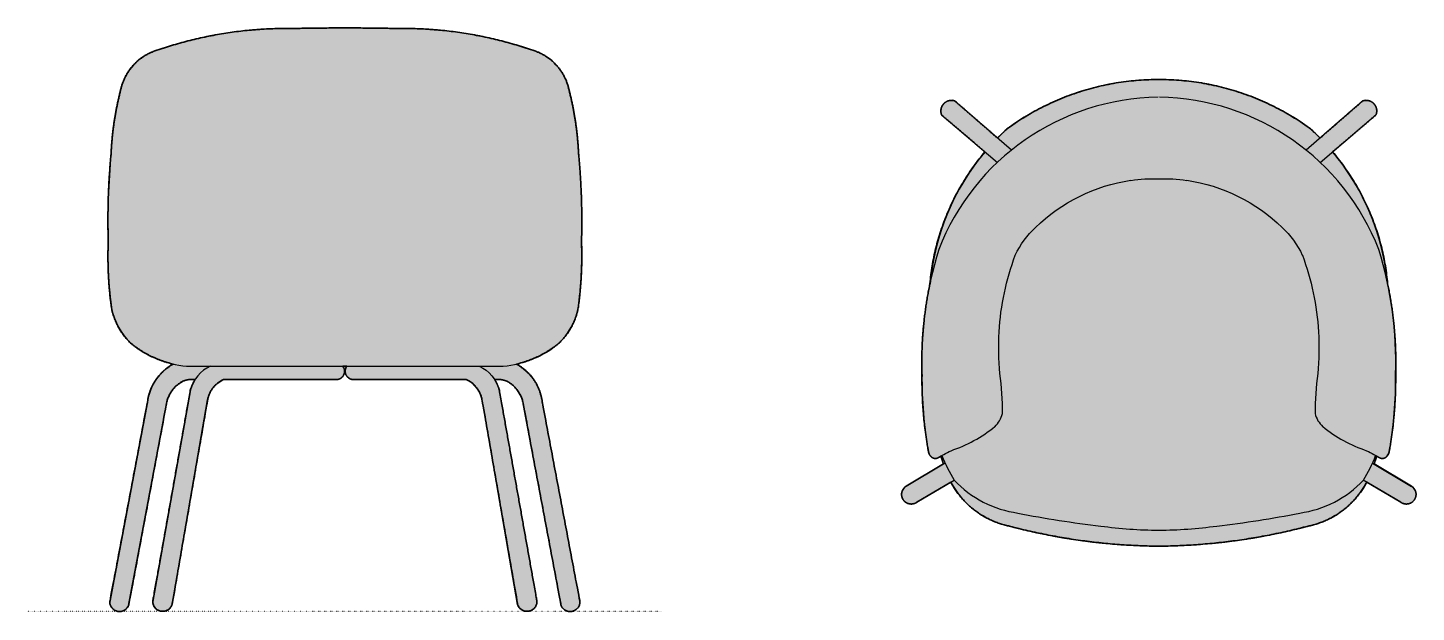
# Model space of a CAD drawing. Header units: millimetres. Extents: x 0 to 1796, y -1116 to 750.
# Drawn here: x 0 to 1782, y -1116 to -365 of the extents above; entities that cross this region are included whole.
import ezdxf

# ---------------------------------------------------------------- set-up
doc = ezdxf.new("R2010")
doc.units = ezdxf.units.MM
doc.linetypes.add('Dots', pattern=[1, 0, -1])
doc.layers.add('Blocks', color=7, linetype='Continuous')
doc.layers.add('Blocks$Fill', color=7, linetype='Continuous', true_color=0xffffff)
for name, color, linetype, lineweight, true_color in [('Blocks$Inner', 7, 'Continuous', 25, 0x007f00), ('Blocks$Outline', 7, 'Continuous', 35, 0xff3f3f), ('Groud', 7, 'Dots', 25, 0x243775)]:
    doc.layers.add(name, color=color, linetype=linetype, lineweight=lineweight, true_color=true_color)

# ---------------------------------------------------------------- blocks, each defined once
blk = doc.blocks.new('Nest Chair Top')
at = {"layer": 'Blocks$Fill'}
blk.add_hatch(color=256, dxfattribs=at).paths.add_polyline_path([(304, 378.7), (297.6, 378.7), (291.2, 378.5), (284.7, 378.2), (278.3, 377.8), (271.9, 377.2), (265.4, 376.5), (259, 375.7), (252.5, 374.8), (246.1, 373.7), (239.7, 372.5), (233.3, 371.2), (226.9, 369.8), (220.6, 368.2), (214.2, 366.5), (208, 364.6), (201.7, 362.7), (195.5, 360.6), (189.3, 358.4), (183.2, 356), (177.2, 353.6), (171.1, 351), (165.2, 348.3), (159.3, 345.5), (153.5, 342.6), (147.7, 339.6), (142, 336.5), (136.4, 333.2), (130.9, 329.9), (125.4, 326.5), (120, 322.9), (114.8, 319.3), (109.5, 315.6), (103.2, 309.6), (96.9, 303.5), (42.3, 351.1), (41.9, 351.3), (41.5, 351.4), (41, 351.5), (40.8, 351.6), (40.5, 351.6), (40.3, 351.7), (40.1, 351.7), (39.8, 351.8), (39.6, 351.8), (39.3, 351.8), (39.1, 351.8), (38.9, 351.9), (38.6, 351.9), (38.4, 351.9), (38.1, 351.9), (37.9, 351.9), (37.6, 351.9), (37.4, 351.9), (37.1, 351.9), (36.9, 351.9), (36.6, 351.9), (36.4, 351.8), (36.1, 351.8), (35.9, 351.8), (35.6, 351.7), (35.4, 351.7), (35.1, 351.7), (34.9, 351.6), (34.7, 351.6), (34.4, 351.5), (34.2, 351.4), (33.9, 351.4), (33.7, 351.3), (33.4, 351.2), (33.2, 351.1), (33, 351), (32.7, 351), (32.5, 350.9), (32.3, 350.8), (32.1, 350.7), (31.8, 350.6), (31.6, 350.4), (31.4, 350.3), (31.2, 350.2), (31, 350.1), (30.8, 350), (30.5, 349.8), (30.3, 349.7), (30.1, 349.6), (29.9, 349.4), (29.7, 349.3), (29.5, 349.1), (29.4, 349), (29.2, 348.8), (29, 348.7), (28.6, 348.4), (28.3, 348.1), (28, 347.7), (27.7, 347.4), (27.3, 347), (27.1, 346.7), (26.9, 346.5), (26.8, 346.3), (26.6, 346.1), (26.5, 345.9), (26.4, 345.7), (26.2, 345.5), (26.1, 345.3), (26, 345.1), (25.9, 344.9), (25.7, 344.6), (25.6, 344.4), (25.5, 344.2), (25.4, 344), (25.3, 343.7), (25.2, 343.5), (25.1, 343.3), (25, 343.1), (25, 342.8), (24.9, 342.6), (24.8, 342.3), (24.7, 342.1), (24.7, 341.9), (24.6, 341.6), (24.5, 341.4), (24.5, 341.1), (24.4, 340.9), (24.4, 340.6), (24.4, 340.4), (24.3, 340.1), (24.3, 339.9), (24.3, 339.6), (24.2, 339.4), (24.2, 339.1), (24.2, 338.9), (24.2, 338.6), (24.2, 338.4), (24.2, 338.1), (24.2, 337.9), (24.2, 337.7), (24.2, 337.4), (24.3, 337.2), (24.3, 336.9), (24.3, 336.7), (24.3, 336.4), (24.4, 336.2), (24.4, 335.9), (24.5, 335.7), (24.5, 335.5), (24.6, 335.2), (24.6, 335), (24.7, 334.8), (24.8, 334.5), (24.9, 334.1), (25, 333.7), (25.2, 333.2), (80.8, 285.8), (77.2, 281.4), (73.6, 276.9), (70.1, 272.3), (66.7, 267.7), (63.3, 262.9), (60, 258.1), (56.9, 253.2), (53.8, 248.3), (50.8, 243.3), (47.9, 238.2), (45.1, 233), (42.4, 227.8), (39.7, 222.6), (37.2, 217.3), (34.8, 211.9), (32.5, 206.5), (30.3, 201.1), (28.2, 195.6), (26.2, 190.1), (24.3, 184.5), (22.5, 179), (20.9, 173.3), (19.3, 167.7), (17.9, 162), (16.5, 156.4), (15.3, 150.7), (14.2, 145), (13.2, 139.3), (12.3, 133.5), (11.5, 127.8), (10.8, 122.1), (10.2, 116.4), (7.4, 102), (5.1, 87.5), (3.2, 73), (1.7, 58.4), (0.6, 43.8), (0, 29.2), (-0.2, 14.6), (0.3, -24.9), (0.9, -37.3), (1.8, -49.8), (2.9, -62.2), (4.4, -74.6), (6.2, -86.9), (8.3, -99.2), (8.3, -99.4), (8.3, -99.6), (8.4, -99.7), (8.4, -99.9), (8.4, -100.1), (8.5, -100.3), (8.5, -100.5), (8.6, -100.7), (8.6, -100.9), (8.7, -101.1), (8.7, -101.3), (8.8, -101.4), (8.9, -101.6), (9, -101.8), (9, -102), (9.1, -102.2), (9.2, -102.4), (9.3, -102.5), (9.4, -102.7), (9.5, -102.9), (9.6, -103.1), (9.7, -103.2), (9.8, -103.4), (9.9, -103.6), (10, -103.7), (10.1, -103.9), (10.2, -104), (10.3, -104.2), (10.4, -104.4), (10.6, -104.5), (10.7, -104.7), (10.8, -104.8), (10.9, -104.9), (11, -105.1), (11.1, -105.2), (11.2, -105.3), (11.3, -105.5), (11.5, -105.6), (11.6, -105.7), (11.7, -105.9), (11.8, -106), (12, -106.1), (12.1, -106.2), (12.3, -106.3), (12.4, -106.5), (12.5, -106.6), (12.7, -106.7), (12.9, -106.8), (13, -106.9), (13.2, -107), (13.3, -107.1), (13.5, -107.2), (13.7, -107.3), (13.8, -107.3), (14, -107.4), (14.2, -107.5), (14.4, -107.6), (14.6, -107.6), (14.8, -107.7), (14.9, -107.8), (15.1, -107.8), (15.3, -107.9), (15.5, -107.9), (15.7, -107.9), (15.9, -108), (16.1, -108), (16.3, -108), (16.5, -108), (16.7, -108.1), (16.9, -108.1), (17.1, -108.1), (17.3, -108.1), (17.4, -108.1), (17.6, -108.1), (17.8, -108), (18, -108), (18.2, -108), (18.4, -108), (18.6, -107.9), (18.8, -107.9), (19, -107.9), (19.1, -107.8), (19.3, -107.8), (19.5, -107.7), (19.7, -107.7), (19.8, -107.6), (20, -107.5), (20.2, -107.5), (20.3, -107.4), (20.5, -107.3), (20.7, -107.2), (20.8, -107.2), (21, -107.1), (21.1, -107), (21.3, -106.9), (21.4, -106.8), (24.3, -105.1), (25.9, -110.2), (27.6, -115.1), (-20.3, -143.7), (-20.6, -143.9), (-20.8, -144), (-21.1, -144.2), (-21.3, -144.4), (-21.6, -144.6), (-21.8, -144.8), (-22, -145), (-22.3, -145.2), (-22.5, -145.4), (-22.7, -145.6), (-22.9, -145.9), (-23.1, -146.1), (-23.3, -146.3), (-23.5, -146.6), (-23.7, -146.8), (-23.9, -147.1), (-24.1, -147.3), (-24.3, -147.6), (-24.4, -147.9), (-24.6, -148.1), (-24.7, -148.4), (-24.9, -148.7), (-25, -149), (-25.2, -149.3), (-25.3, -149.6), (-25.4, -149.8), (-25.5, -150.1), (-25.6, -150.4), (-25.7, -150.7), (-25.8, -151), (-25.8, -151.3), (-25.9, -151.6), (-26, -151.9), (-26, -152.2), (-26.1, -152.5), (-26.1, -152.8), (-26.1, -153.1), (-26.2, -153.4), (-26.2, -153.7), (-26.2, -154.1), (-26.2, -154.4), (-26.2, -154.7), (-26.2, -155), (-26.1, -155.3), (-26.1, -155.6), (-26.1, -155.9), (-26, -156.2), (-26, -156.6), (-25.9, -156.9), (-25.8, -157.2), (-25.8, -157.5), (-25.7, -157.8), (-25.6, -158.1), (-25.5, -158.4), (-25.4, -158.7), (-25.2, -159), (-25.1, -159.2), (-25, -159.5), (-24.9, -159.8), (-24.7, -160.1), (-24.6, -160.3), (-24.4, -160.6), (-24.3, -160.9), (-24.1, -161.1), (-23.9, -161.4), (-23.7, -161.6), (-23.6, -161.9), (-23.4, -162.1), (-23.2, -162.3), (-23, -162.6), (-22.7, -162.8), (-22.5, -163), (-22.3, -163.2), (-22.1, -163.5), (-21.8, -163.7), (-21.6, -163.9), (-21.3, -164.1), (-21.1, -164.2), (-20.8, -164.4), (-20.6, -164.6), (-20.3, -164.8), (-20, -164.9), (-19.8, -165.1), (-19.5, -165.2), (-19.2, -165.4), (-18.9, -165.5), (-18.6, -165.6), (-18.3, -165.8), (-18.1, -165.9), (-17.8, -166), (-17.5, -166.1), (-17.2, -166.1), (-16.9, -166.2), (-16.6, -166.3), (-16.3, -166.4), (-16, -166.4), (-15.7, -166.5), (-15.4, -166.5), (-15.1, -166.6), (-14.8, -166.6), (-14.5, -166.6), (-14.1, -166.6), (-13.8, -166.6), (-13.5, -166.6), (-13.2, -166.6), (-12.9, -166.6), (-12.6, -166.6), (-12.3, -166.5), (-12, -166.5), (-11.7, -166.4), (-11.3, -166.4), (-11, -166.3), (-10.7, -166.2), (-10.4, -166.1), (-10.1, -166.1), (-9.8, -166), (-9.5, -165.9), (-9.2, -165.7), (-8.9, -165.6), (-8.7, -165.5), (-8.4, -165.4), (-8.1, -165.2), (-7.8, -165.1), (-7.6, -164.9), (-7.3, -164.8), (-7, -164.6), (-6.8, -164.4), (-6.5, -164.3), (37, -138.5), (38.4, -141.1), (39.9, -143.7), (41.5, -146.2), (43.1, -148.7), (44.8, -151.1), (46.6, -153.5), (48.5, -155.9), (50.4, -158.3), (52.4, -160.5), (54.5, -162.8), (56.6, -165), (58.8, -167.1), (61, -169.2), (63.3, -171.2), (65.7, -173.1), (68.1, -175), (70.6, -176.8), (73.1, -178.6), (75.7, -180.2), (78.3, -181.8), (81, -183.4), (83.7, -184.8), (86.4, -186.2), (89.1, -187.5), (91.9, -188.7), (94.7, -189.8), (97.5, -190.8), (100.4, -191.8), (103.2, -192.7), (106, -193.5), (108.9, -194.2), (111.8, -194.9), (135.3, -200.7), (159.1, -205.8), (183, -210.2), (207.1, -213.8), (231.2, -216.7), (255.5, -218.8), (279.7, -220.2), (304, -220.8), (328.2, -220.2), (352.5, -218.8), (376.7, -216.7), (400.9, -213.8), (424.9, -210.2), (448.9, -205.8), (472.6, -200.7), (496.2, -194.9), (499, -194.2), (501.9, -193.5), (504.8, -192.7), (507.6, -191.8), (510.4, -190.8), (513.3, -189.8), (516, -188.7), (518.8, -187.5), (521.6, -186.2), (524.3, -184.8), (527, -183.4), (529.6, -181.8), (532.2, -180.2), (534.8, -178.6), (537.3, -176.8), (539.8, -175), (542.2, -173.1), (544.6, -171.2), (546.9, -169.2), (549.2, -167.1), (551.4, -165), (553.5, -162.8), (555.6, -160.5), (557.6, -158.3), (559.5, -155.9), (561.3, -153.5), (563.1, -151.1), (564.8, -148.7), (566.5, -146.2), (568, -143.7), (569.5, -141.1), (570.9, -138.5), (614.5, -164.3), (614.7, -164.4), (615, -164.6), (615.2, -164.8), (615.5, -164.9), (615.8, -165.1), (616.1, -165.2), (616.3, -165.4), (616.6, -165.5), (616.9, -165.6), (617.2, -165.7), (617.5, -165.9), (617.8, -166), (618.1, -166.1), (618.4, -166.1), (618.7, -166.2), (619, -166.3), (619.3, -166.4), (619.6, -166.4), (619.9, -166.5), (620.2, -166.5), (620.5, -166.6), (620.9, -166.6), (621.2, -166.6), (621.5, -166.6), (621.8, -166.6), (622.1, -166.6), (622.4, -166.6), (622.7, -166.6), (623, -166.6), (623.3, -166.5), (623.6, -166.5), (623.9, -166.4), (624.2, -166.4), (624.5, -166.3), (624.8, -166.2), (625.1, -166.1), (625.4, -166.1), (625.7, -166), (626, -165.9), (626.3, -165.8), (626.6, -165.6), (626.9, -165.5), (627.2, -165.4), (627.4, -165.2), (627.7, -165.1), (628, -164.9), (628.3, -164.8), (628.5, -164.6), (628.8, -164.4), (629, -164.2), (629.3, -164.1), (629.5, -163.9), (629.8, -163.7), (630, -163.5), (630.3, -163.2), (630.5, -163), (630.7, -162.8), (630.9, -162.6), (631.1, -162.3), (631.3, -162.1), (631.5, -161.9), (631.7, -161.6), (631.9, -161.4), (632, -161.1), (632.2, -160.9), (632.4, -160.6), (632.5, -160.3), (632.7, -160.1), (632.8, -159.8), (632.9, -159.5), (633.1, -159.2), (633.2, -159), (633.3, -158.7), (633.4, -158.4), (633.5, -158.1), (633.6, -157.8), (633.7, -157.5), (633.8, -157.2), (633.9, -156.9), (633.9, -156.6), (634, -156.2), (634, -155.9), (634.1, -155.6), (634.1, -155.3), (634.1, -155), (634.1, -154.7), (634.1, -154.4), (634.1, -154.1), (634.1, -153.7), (634.1, -153.4), (634.1, -153.1), (634.1, -152.8), (634, -152.5), (634, -152.2), (633.9, -151.9), (633.9, -151.6), (633.8, -151.3), (633.7, -151), (633.6, -150.7), (633.5, -150.4), (633.4, -150.1), (633.3, -149.8), (633.2, -149.6), (633.1, -149.3), (633, -149), (632.8, -148.7), (632.7, -148.4), (632.5, -148.1), (632.4, -147.9), (632.2, -147.6), (632.1, -147.3), (631.9, -147.1), (631.7, -146.8), (631.5, -146.6), (631.3, -146.3), (631.1, -146.1), (630.9, -145.9), (630.7, -145.6), (630.5, -145.4), (630.2, -145.2), (630, -145), (629.8, -144.8), (629.5, -144.6), (629.3, -144.4), (629, -144.2), (628.8, -144), (628.5, -143.9), (628.3, -143.7), (580.3, -115.1), (582.1, -110.2), (583.7, -105.1), (586.5, -106.8), (586.7, -106.9), (586.8, -107), (587, -107.1), (587.1, -107.2), (587.3, -107.2), (587.5, -107.3), (587.6, -107.4), (587.8, -107.5), (587.9, -107.5), (588.1, -107.6), (588.3, -107.7), (588.5, -107.7), (588.6, -107.8), (588.8, -107.8), (589, -107.9), (589.2, -107.9), (589.4, -107.9), (589.6, -108), (589.7, -108), (589.9, -108), (590.1, -108), (590.3, -108.1), (590.5, -108.1), (590.7, -108.1), (590.9, -108.1), (591.1, -108.1), (591.3, -108.1), (591.5, -108), (591.7, -108), (591.9, -108), (592.1, -108), (592.3, -107.9), (592.4, -107.9), (592.6, -107.9), (592.8, -107.8), (593, -107.8), (593.2, -107.7), (593.4, -107.6), (593.6, -107.6), (593.7, -107.5), (593.9, -107.4), (594.1, -107.3), (594.3, -107.3), (594.4, -107.2), (594.6, -107.1), (594.8, -107), (594.9, -106.9), (595.1, -106.8), (595.3, -106.7), (595.4, -106.6), (595.6, -106.5), (595.7, -106.3), (595.8, -106.2), (596, -106.1), (596.1, -106), (596.2, -105.9), (596.4, -105.7), (596.5, -105.6), (596.6, -105.5), (596.7, -105.3), (596.8, -105.2), (596.9, -105.1), (597.1, -104.9), (597.2, -104.8), (597.3, -104.7), (597.4, -104.5), (597.5, -104.4), (597.6, -104.2), (597.8, -104), (597.9, -103.9), (598, -103.7), (598.1, -103.6), (598.2, -103.4), (598.3, -103.2), (598.4, -103.1), (598.5, -102.9), (598.6, -102.7), (598.7, -102.5), (598.8, -102.4), (598.8, -102.2), (598.9, -102), (599, -101.8), (599.1, -101.6), (599.1, -101.4), (599.2, -101.3), (599.3, -101.1), (599.3, -100.9), (599.4, -100.7), (599.4, -100.5), (599.5, -100.3), (599.5, -100.1), (599.6, -99.9), (599.6, -99.7), (599.6, -99.6), (599.7, -99.4), (599.7, -99.2), (601.8, -86.9), (603.5, -74.6), (605, -62.2), (606.2, -49.8), (607.1, -37.3), (607.7, -24.9), (608, -12.4), (608.2, 14.6), (608, 29.2), (607.4, 43.8), (606.3, 58.4), (604.8, 73), (602.9, 87.5), (600.5, 102), (597.7, 116.4), (597.2, 122.1), (596.5, 127.8), (595.7, 133.5), (594.8, 139.3), (593.8, 145), (592.7, 150.7), (591.4, 156.4), (590.1, 162), (588.7, 167.7), (587.1, 173.3), (585.4, 179), (583.6, 184.5), (581.8, 190.1), (579.8, 195.6), (577.7, 201.1), (575.5, 206.5), (573.1, 211.9), (570.7, 217.3), (568.2, 222.6), (565.6, 227.8), (562.9, 233), (560.1, 238.2), (557.2, 243.3), (554.2, 248.3), (551.1, 253.2), (547.9, 258.1), (544.6, 262.9), (541.3, 267.7), (537.9, 272.3), (534.4, 276.9), (530.8, 281.4), (527.1, 285.8), (582.7, 333.2), (582.9, 333.7), (583.1, 334.1), (583.2, 334.5), (583.3, 334.8), (583.3, 335), (583.4, 335.2), (583.4, 335.5), (583.5, 335.7), (583.5, 335.9), (583.6, 336.2), (583.6, 336.4), (583.6, 336.7), (583.7, 336.9), (583.7, 337.2), (583.7, 337.4), (583.7, 337.7), (583.7, 337.9), (583.7, 338.1), (583.7, 338.4), (583.7, 338.6), (583.7, 338.9), (583.7, 339.1), (583.7, 339.4), (583.7, 339.6), (583.7, 339.9), (583.6, 340.1), (583.6, 340.4), (583.6, 340.6), (583.5, 340.9), (583.5, 341.1), (583.4, 341.4), (583.4, 341.6), (583.3, 341.9), (583.2, 342.1), (583.2, 342.3), (583.1, 342.6), (583, 342.8), (582.9, 343.1), (582.8, 343.3), (582.7, 343.5), (582.6, 343.7), (582.5, 344), (582.4, 344.2), (582.3, 344.4), (582.2, 344.6), (582.1, 344.9), (582, 345.1), (581.9, 345.3), (581.7, 345.5), (581.6, 345.7), (581.5, 345.9), (581.3, 346.1), (581.2, 346.3), (581, 346.5), (580.9, 346.7), (580.6, 347), (580.3, 347.4), (580, 347.7), (579.7, 348.1), (579.3, 348.4), (579, 348.7), (578.8, 348.8), (578.6, 349), (578.4, 349.1), (578.2, 349.3), (578, 349.4), (577.8, 349.6), (577.6, 349.7), (577.4, 349.8), (577.2, 350), (577, 350.1), (576.8, 350.2), (576.6, 350.3), (576.3, 350.4), (576.1, 350.6), (575.9, 350.7), (575.7, 350.8), (575.4, 350.9), (575.2, 351), (575, 351), (574.7, 351.1), (574.5, 351.2), (574.3, 351.3), (574, 351.4), (573.8, 351.4), (573.5, 351.5), (573.3, 351.6), (573.1, 351.6), (572.8, 351.7), (572.6, 351.7), (572.3, 351.7), (572.1, 351.8), (571.8, 351.8), (571.6, 351.8), (571.3, 351.9), (571.1, 351.9), (570.8, 351.9), (570.6, 351.9), (570.3, 351.9), (570.1, 351.9), (569.8, 351.9), (569.6, 351.9), (569.3, 351.9), (569.1, 351.9), (568.8, 351.8), (568.6, 351.8), (568.4, 351.8), (568.1, 351.8), (567.9, 351.7), (567.7, 351.7), (567.4, 351.6), (567.2, 351.6), (567, 351.5), (566.5, 351.4), (566, 351.3), (565.6, 351.1), (511, 303.5), (504.8, 309.6), (498.4, 315.6), (493.2, 319.3), (487.9, 322.9), (482.5, 326.5), (477.1, 329.9), (471.5, 333.2), (465.9, 336.5), (460.2, 339.6), (454.5, 342.6), (448.7, 345.5), (442.8, 348.3), (436.8, 351), (430.8, 353.6), (424.7, 356), (418.6, 358.4), (412.5, 360.6), (406.2, 362.7), (400, 364.6), (393.7, 366.5), (387.4, 368.2), (381, 369.8), (374.7, 371.2), (368.3, 372.5), (361.9, 373.7), (355.4, 374.8), (349, 375.7), (342.5, 376.5), (336.1, 377.2), (329.7, 377.8), (323.2, 378.2), (316.8, 378.5), (310.4, 378.7)], flags=0)
at = {"layer": 'Blocks$Inner'}
for p, q in [((114.7, 288), (42.3, 351.1)), ((565.6, 351.1), (493.2, 288)), ((25.2, 333.2), (96.8, 272.3)), ((511.2, 272.3), (582.7, 333.2)), ((29.6, -113.9), (-20.6, -143.9)), ((578.3, -113.9), (628.5, -143.9)), ((-6.6, -164.3), (41.4, -135.9)), ((614.5, -164.3), (566.5, -135.9))]:
    blk.add_line(p, q, dxfattribs=at)
for centre, radius, start, end in [((303, 50.6), 328.1, 89.733, 126.1453), ((304.9, 50.6), 328.1, 53.8547, 90.267), ((307, 49.8), 306.1, 90.7475, 158.8523), ((37.8, 338.4), 13.6, 70.2129, 202.2843), ((300.9, 49.8), 306.1, 21.1477, 89.2525), ((570.2, 338.4), 13.6, 337.7157, 109.7871), ((314.4, 89.1), 305.3, 132.1232, 135.4012), ((293.6, 89.1), 305.3, 44.5988, 47.8768), ((314.4, 89.1), 305.3, 139.8827, 174.8717), ((293.6, 89.1), 305.3, 5.1283, 40.1173), ((494.6, 15.2), 494.9, 162.9577, 181.7563), ((113.3, 15.2), 494.9, 358.2437, 17.0423), ((518.6, -6.7), 518.6, 179.2621, 190.2734), ((-256.5, -47.9), 359.8, 359.5913, 7.7958), ((864.4, -47.9), 359.8, 172.2042, 180.4087), ((89.4, -6.7), 518.6, 349.7266, 0.7379), ((69, -41.7), 35.4, 313.8603, 345.6763), ((538.9, -41.7), 35.4, 194.3237, 226.1397), ((-24.7, 81.6), 190.1, 289.0287, 308.4815), ((632.7, 81.6), 190.1, 231.5185, 250.9713), ((18.6, -97.9), 10.4, 186.933, 221.4648), ((17.2, -100.3), 7.8, 215.4461, 302.9984), ((-390.9, 602.1), 820.1, 300.1804, 300.7156), ((228.3, -42.5), 213.5, 197.0774, 199.9055), ((192.2, -40.9), 178.2, 200.8482, 212.2212), ((415.8, -40.9), 178.2, 327.7788, 339.1518), ((998.8, 602.1), 820.1, 239.2844, 239.8196), ((379.6, -42.5), 213.5, 340.0945, 342.9226), ((590.8, -100.3), 7.8, 237.0016, 324.5539), ((589.4, -97.9), 10.4, 318.5352, 353.067), ((15.5, -92.7), 15.3, 271.7634, 272.1427), ((18.6, -97.9), 10.4, 255.9183, 255.9966), ((589.4, -97.9), 10.4, 284.0034, 284.0817), ((592.5, -92.7), 15.3, 267.8573, 268.2366), ((134.7, -86.8), 110.5, 207.9202, 258.0432), ((142, -41.6), 137.9, 223.1816, 262.1216), ((466, -41.6), 137.9, 277.8784, 316.8184), ((473.3, -86.8), 110.5, 281.9568, 332.0798), ((-13.8, -154.2), 12.4, 121.764, 305.9079), ((621.8, -154.2), 12.4, 234.0921, 58.236), ((379.2, 1107.1), 1310.6, 258.7286, 263.4401), ((228.7, 1107.1), 1310.6, 276.5599, 281.2714), ((312, 565.4), 786.3, 255.2436, 269.4128), ((307.8, 380.4), 580.6, 262.2467, 269.6188), ((295.9, 565.4), 786.3, 270.5872, 284.7564), ((300.1, 380.4), 580.6, 270.3812, 277.7533)]:
    blk.add_arc(centre, radius, start, end, dxfattribs=at)
at = {"layer": 'Blocks$Inner', "extrusion": (0, 0, -1)}
for centre, radius, start, end in [((-296.5, 61.5), 189.8, 81.4079, 92.2646), ((-311.5, 61.5), 189.8, 87.7354, 98.5921), ((-299.8, 31.3), 220.2, 45.5836, 81.7385), ((-308.2, 31.3), 220.2, 98.2615, 134.4164), ((-225.7, 102.9), 117.3, 25.4339, 46.9579), ((-382.2, 102.9), 117.3, 133.0421, 154.5661), ((-441.7, 33.7), 343.4, 3.4965, 20.3707), ((-166.3, 33.7), 343.4, 159.6293, 176.5035), ((-454.1, 34.6), 355.6, 354.5617, 3.2279), ((-153.9, 34.6), 355.6, 176.7721, 185.4383), ((-1572, -3037), 3315.5, 62.2453, 62.4256), ((964, -3037), 3315.5, 117.5744, 117.7547)]:
    blk.add_arc(centre, radius, start, end, dxfattribs=at)
at = {"layer": 'Blocks$Outline'}
for points in [[(27.6, -115.1), (-20.3, -143.7)], [(628.3, -143.7), (580.3, -115.1)], [(-6.5, -164.3), (37, -138.5)], [(570.9, -138.5), (614.5, -164.3)]]:
    blk.add_lwpolyline(points, dxfattribs=at)
for points, weights, knots in [([(304, 378.7), (196.4, 379), (109.5, 315.6), (103.1, 309.7), (96.9, 303.5)], [0.999707796896, 0.950084980151, 1, 0.999590900079, 1], [0.610239, 0.610239, 0.610239, 208.485627, 208.485627, 225.954604, 225.954604, 225.954604]), ([(511, 303.5), (504.9, 309.7), (498.4, 315.6), (411.5, 379), (304, 378.7)], [1, 0.999590900079, 1, 0.950084980279, 0.999707796643], [0, 0, 0, 17.468977, 17.468977, 225.344364, 225.344364, 225.344364]), ([(96.9, 303.5), (69.6, 327.3), (42.3, 351.1), (34.1, 354.1), (28, 347.7), (21.9, 341.4), (25.2, 333.2), (53, 309.5), (80.8, 285.8)], [1, 1, 1, 0.83850089174, 1, 0.83850089174, 1, 1, 1], [23.602475, 23.602475, 23.602475, 96.048719, 96.048719, 111.670461, 111.670461, 127.292204, 127.292204, 200.365234, 200.365234, 200.365234]), ([(527.1, 285.8), (554.9, 309.5), (582.7, 333.2), (586.1, 341.4), (580, 347.7), (573.9, 354.1), (565.6, 351.1), (538.3, 327.3), (511, 303.5)], [1, 1, 1, 0.83850089174, 1, 0.83850089174, 1, 1, 1], [20.911865, 20.911865, 20.911865, 93.984895, 93.984895, 109.606638, 109.606638, 125.22838, 125.22838, 197.674624, 197.674624, 197.674624]), ([(10.2, 116.4), (-1.8, 58.8), (0, 0), (-0.6, -50), (8.3, -99.2), (8.7, -102.4), (10.8, -104.8), (15.1, -110.9), (21.4, -106.8), (22.8, -106), (24.3, -105.1)], [0.994596203539, 0.99032257843, 1, 0.995386766541, 1, 0.954937640961, 1, 0.722048249934, 1, 0.999995280444, 0.999994644998], [409.236602, 409.236602, 409.236602, 526.272646, 526.272646, 625.942116, 625.942116, 632.208725, 632.208725, 644.131157, 644.131157, 647.445893, 647.445893, 647.445893]), ([(583.7, -105.1), (585.1, -106), (586.5, -106.8), (592.8, -110.9), (597.2, -104.8), (599.3, -102.4), (599.7, -99.2), (608.6, -50), (608, 0), (609.8, 58.8), (597.7, 116.4)], [0.999994644998, 0.999995280444, 1, 0.722048249935, 1, 0.954937640961, 1, 0.995386766541, 1, 0.99032257843, 0.994596203539], [1696.154279, 1696.154279, 1696.154279, 1699.469014, 1699.469014, 1711.391446, 1711.391446, 1717.658055, 1717.658055, 1817.327525, 1817.327525, 1934.36357, 1934.36357, 1934.36357]), ([(37, -138.5), (61.2, -184.2), (111.8, -194.9), (206.3, -219.8), (304, -220.8), (401.7, -219.8), (496.2, -194.9), (546.7, -184.2), (570.9, -138.5)], [1, 0.905853839892, 1, 0.992365166984, 1, 0.992365166984, 1, 0.905853839892, 1], [0, 0, 0, 96.648217, 96.648217, 291.087054, 291.087054, 485.525892, 485.525892, 582.174109, 582.174109, 582.174109]), ([(-20.3, -143.7), (-24.8, -146.5), (-25.9, -151.6), (-27, -156.8), (-24.1, -161.1), (-21.2, -165.5), (-16, -166.4), (-10.8, -167.3), (-6.5, -164.3)], [1, 0.920382169525, 1, 0.920382169525, 1, 0.920382169525, 1, 0.920382169525, 1], [0, 0, 0, 9.954391, 9.954391, 19.908781, 19.908781, 29.863172, 29.863172, 39.817563, 39.817563, 39.817563]), ([(614.5, -164.3), (618.7, -167.3), (623.9, -166.4), (629.1, -165.5), (632, -161.1), (635, -156.8), (633.9, -151.6), (632.7, -146.5), (628.3, -143.7)], [1, 0.920382169525, 1, 0.920382169525, 1, 0.920382169525, 1, 0.920382169525, 1], [0, 0, 0, 9.954391, 9.954391, 19.908781, 19.908781, 29.863172, 29.863172, 39.817563, 39.817563, 39.817563])]:
    blk.add_rational_spline(points, weights, degree=2, knots=knots, dxfattribs=at)
for points, weights in [([(80.8, 285.8), (18.8, 212.2), (10.2, 116.4)], [1, 0.953745646299, 1]), ([(597.7, 116.4), (589.1, 212.2), (527.1, 285.8)], [1, 0.953745646299, 1]), ([(24.3, -105.1), (25.8, -110.2), (27.6, -115.1)], [1, 0.999695471333, 1]), ([(580.3, -115.1), (582.1, -110.2), (583.7, -105.1)], [1, 0.999695471333, 1])]:
    blk.add_rational_spline(points, weights, degree=2, dxfattribs=at)
blk = doc.blocks.new('Nest Chair Back')
at = {"layer": 'Blocks$Fill'}
blk.add_hatch(color=256, dxfattribs=at).paths.add_polyline_path([(710.8, 474.5), (711.1, 503), (710.7, 531.5), (709.3, 560), (707, 588.4), (706.4, 598.6), (705.6, 608.7), (704.4, 618.9), (703, 629), (701.4, 639.1), (699.5, 649.1), (697.3, 659.1), (694.9, 669), (694.5, 670.9), (694, 672.8), (693.5, 674.8), (692.9, 676.7), (692.2, 678.7), (691.5, 680.6), (690.7, 682.5), (689.9, 684.4), (689, 686.2), (688, 688.1), (687, 689.9), (685.9, 691.7), (684.8, 693.4), (683.6, 695.2), (682.3, 696.9), (681, 698.5), (679.7, 700.1), (678.3, 701.7), (676.8, 703.2), (675.3, 704.7), (673.8, 706.1), (672.2, 707.5), (670.6, 708.8), (669, 710.1), (667.3, 711.3), (665.6, 712.4), (663.9, 713.5), (662.1, 714.6), (660.3, 715.6), (658.6, 716.5), (656.8, 717.4), (654.9, 718.2), (644.5, 721.8), (634.1, 725.2), (623.5, 728.4), (612.8, 731.4), (602.1, 734.1), (591.3, 736.6), (580.5, 738.9), (569.6, 740.9), (558.6, 742.7), (547.7, 744.3), (536.7, 745.6), (525.7, 746.7), (514.6, 747.5), (503.6, 748.1), (492.6, 748.5), (481.6, 748.6), (407, 749.5), (332.5, 748.6), (321.5, 748.5), (310.4, 748.1), (299.4, 747.5), (288.4, 746.7), (277.4, 745.6), (266.4, 744.3), (255.4, 742.7), (244.5, 740.9), (233.6, 738.9), (222.7, 736.6), (211.9, 734.1), (201.2, 731.4), (190.6, 728.4), (180, 725.2), (169.5, 721.8), (159.1, 718.2), (157.3, 717.4), (155.5, 716.5), (153.7, 715.6), (151.9, 714.6), (150.2, 713.5), (148.4, 712.4), (146.7, 711.3), (145.1, 710.1), (143.4, 708.8), (141.8, 707.5), (140.2, 706.1), (138.7, 704.7), (137.2, 703.2), (135.8, 701.7), (134.4, 700.1), (133, 698.5), (131.7, 696.9), (130.5, 695.2), (129.3, 693.4), (128.1, 691.7), (127.1, 689.9), (126, 688.1), (125.1, 686.2), (124.2, 684.4), (123.3, 682.5), (122.5, 680.6), (121.8, 678.7), (121.1, 676.7), (120.5, 674.8), (120, 672.8), (119.5, 670.9), (119.1, 669), (116.7, 659.1), (114.5, 649.1), (112.6, 639.1), (111, 629), (109.6, 618.9), (108.5, 608.7), (107.6, 598.6), (107, 588.4), (104.8, 560), (103.4, 531.5), (102.9, 503), (103.3, 474.5), (103, 463.8), (102.9, 453), (103.1, 442.3), (103.5, 431.6), (104.2, 420.8), (105.1, 410.1), (106.2, 399.5), (107.6, 388.8), (107.9, 387.3), (108.3, 385.7), (108.7, 384.2), (109.1, 382.6), (109.6, 381.1), (110.1, 379.5), (110.6, 378), (111.1, 376.5), (111.7, 375), (112.3, 373.5), (113, 372), (113.6, 370.5), (114.3, 369), (115, 367.6), (115.8, 366.1), (116.6, 364.7), (117.4, 363.3), (118.2, 361.9), (119, 360.5), (119.9, 359.1), (120.8, 357.8), (121.8, 356.4), (122.7, 355.1), (123.7, 353.8), (124.7, 352.6), (125.7, 351.3), (126.7, 350.1), (127.8, 348.9), (128.9, 347.7), (130, 346.5), (131.1, 345.4), (132.2, 344.3), (135.2, 341.9), (138.2, 339.6), (141.3, 337.4), (144.5, 335.3), (147.7, 333.3), (151, 331.3), (154.4, 329.5), (157.8, 327.8), (161.3, 326.1), (164.9, 324.6), (168.4, 323.1), (172, 321.8), (175.7, 320.6), (179.4, 319.4), (183.1, 318.4), (186.8, 317.5), (185.2, 316.6), (183.6, 315.6), (182, 314.6), (180.5, 313.5), (178.9, 312.4), (177.4, 311.2), (175.9, 310), (174.5, 308.7), (173.1, 307.4), (171.7, 306.1), (170.4, 304.7), (169.1, 303.2), (167.8, 301.7), (166.6, 300.2), (165.4, 298.6), (164.3, 297), (163.2, 295.4), (162.2, 293.7), (161.2, 292), (160.3, 290.3), (159.5, 288.5), (158.7, 286.7), (157.9, 285), (157.2, 283.2), (156.6, 281.3), (156, 279.5), (155.4, 277.7), (155, 275.8), (154.6, 274), (154.2, 272.1), (153.9, 270.3), (153.6, 268.5), (105.2, 11.8), (105.2, 11.6), (105.2, 11.3), (105.2, 11.1), (105.3, 10.8), (105.3, 10.5), (105.3, 10.3), (105.4, 10), (105.4, 9.8), (105.5, 9.5), (105.5, 9.3), (105.6, 9), (105.7, 8.8), (105.7, 8.5), (105.8, 8.2), (105.9, 8), (106, 7.7), (106.1, 7.5), (106.2, 7.2), (106.3, 7), (106.4, 6.7), (106.6, 6.5), (106.7, 6.2), (106.8, 6), (107, 5.7), (107.1, 5.5), (107.2, 5.3), (107.4, 5), (107.6, 4.8), (107.7, 4.6), (107.9, 4.4), (108.1, 4.1), (108.3, 3.9), (108.4, 3.7), (108.6, 3.5), (108.8, 3.3), (109, 3.1), (109.2, 2.9), (109.4, 2.7), (109.6, 2.6), (109.9, 2.4), (110.1, 2.2), (110.3, 2), (110.5, 1.9), (110.7, 1.7), (111, 1.6), (111.2, 1.4), (111.4, 1.3), (111.7, 1.1), (111.9, 1), (112.2, 0.9), (112.4, 0.8), (112.6, 0.7), (112.9, 0.6), (113.1, 0.5), (113.4, 0.4), (113.6, 0.3), (113.9, 0.2), (114.1, 0.1), (114.4, 0), (114.6, 0), (114.9, -0.1), (115.1, -0.1), (115.4, -0.2), (115.6, -0.2), (115.8, -0.3), (116.1, -0.3), (116.3, -0.4), (116.6, -0.4), (116.9, -0.4), (117.1, -0.4), (117.4, -0.4), (117.6, -0.4), (117.9, -0.4), (118.2, -0.4), (118.4, -0.4), (118.7, -0.4), (119, -0.4), (119.2, -0.4), (119.5, -0.3), (119.8, -0.3), (120, -0.2), (120.3, -0.2), (120.6, -0.1), (120.8, -0.1), (121.1, 0), (121.4, 0.1), (121.6, 0.2), (121.9, 0.2), (122.2, 0.3), (122.4, 0.4), (122.7, 0.5), (122.9, 0.7), (123.2, 0.8), (123.4, 0.9), (123.7, 1), (123.9, 1.2), (124.2, 1.3), (124.4, 1.4), (124.7, 1.6), (124.9, 1.7), (125.1, 1.9), (125.3, 2.1), (125.6, 2.2), (125.8, 2.4), (126, 2.6), (126.2, 2.8), (126.4, 3), (126.6, 3.1), (126.8, 3.3), (127, 3.5), (127.2, 3.7), (127.4, 3.9), (127.5, 4.2), (127.7, 4.4), (127.9, 4.6), (128, 4.8), (128.2, 5), (128.3, 5.2), (128.5, 5.5), (128.6, 5.7), (128.7, 5.9), (128.9, 6.1), (129, 6.4), (129.1, 6.6), (129.2, 6.8), (129.3, 7), (129.4, 7.3), (129.5, 7.5), (177.7, 264.4), (177.9, 265.6), (178.1, 266.7), (178.3, 267.9), (178.6, 269.1), (178.9, 270.2), (179.2, 271.4), (179.6, 272.5), (180, 273.6), (180.4, 274.8), (180.9, 275.9), (181.4, 277), (181.9, 278.1), (182.5, 279.1), (183.1, 280.2), (183.8, 281.3), (184.4, 282.3), (185.1, 283.3), (185.9, 284.3), (186.6, 285.2), (187.4, 286.2), (188.2, 287.1), (189, 288), (189.9, 288.8), (190.8, 289.6), (191.7, 290.4), (192.6, 291.2), (193.5, 292), (194.5, 292.7), (195.5, 293.3), (196.5, 294), (197.5, 294.6), (198.5, 295.2), (199.6, 295.6), (200.8, 296.1), (201.9, 296.4), (203.1, 296.8), (204.3, 297.1), (205.5, 297.3), (206.7, 297.6), (208, 297.7), (214.8, 297.7), (214.3, 296.9), (213.9, 296.1), (213.4, 295.3), (212.9, 294.5), (212.5, 293.7), (212.1, 292.9), (211.7, 292), (211.3, 291.2), (210.9, 290.4), (210.6, 289.5), (210.2, 288.7), (209.9, 287.8), (209.6, 287), (209.3, 286.1), (209.1, 285.2), (208.8, 284.4), (160.4, 12.5), (160.4, 12.2), (160.5, 12), (160.5, 11.7), (160.5, 11.4), (160.5, 11.2), (160.5, 10.9), (160.6, 10.6), (160.6, 10.4), (160.7, 10.1), (160.7, 9.8), (160.8, 9.6), (160.9, 9.3), (160.9, 9), (161, 8.8), (161.1, 8.5), (161.2, 8.2), (161.3, 8), (161.4, 7.7), (161.5, 7.4), (161.6, 7.2), (161.8, 6.9), (161.9, 6.6), (162, 6.4), (162.2, 6.1), (162.3, 5.9), (162.5, 5.6), (162.7, 5.4), (162.8, 5.2), (163, 4.9), (163.2, 4.7), (163.4, 4.5), (163.5, 4.2), (163.7, 4), (163.9, 3.8), (164.1, 3.6), (164.4, 3.4), (164.6, 3.2), (164.8, 3), (165, 2.8), (165.2, 2.6), (165.5, 2.4), (165.7, 2.3), (165.9, 2.1), (166.2, 1.9), (166.4, 1.8), (166.7, 1.6), (166.9, 1.5), (167.2, 1.4), (167.4, 1.2), (167.7, 1.1), (167.9, 1), (168.2, 0.9), (168.4, 0.8), (168.7, 0.7), (168.9, 0.6), (169.2, 0.5), (169.5, 0.4), (169.7, 0.3), (170, 0.3), (170.2, 0.2), (170.5, 0.1), (170.8, 0.1), (171, 0), (171.3, 0), (171.5, 0), (171.8, -0.1), (172, -0.1), (172.3, -0.1), (172.6, -0.1), (172.8, -0.1), (173.1, -0.1), (173.4, -0.1), (173.7, -0.1), (173.9, -0.1), (174.2, -0.1), (174.5, -0.1), (174.8, 0), (175, 0), (175.3, 0), (175.6, 0.1), (175.9, 0.2), (176.2, 0.2), (176.4, 0.3), (176.7, 0.4), (177, 0.5), (177.3, 0.5), (177.5, 0.6), (177.8, 0.7), (178.1, 0.9), (178.3, 1), (178.6, 1.1), (178.9, 1.2), (179.1, 1.4), (179.4, 1.5), (179.6, 1.6), (179.9, 1.8), (180.1, 2), (180.4, 2.1), (180.6, 2.3), (180.9, 2.5), (181.1, 2.6), (181.3, 2.8), (181.5, 3), (181.7, 3.2), (182, 3.4), (182.2, 3.6), (182.4, 3.8), (182.6, 4), (182.8, 4.3), (182.9, 4.5), (183.1, 4.7), (183.3, 4.9), (183.5, 5.1), (183.6, 5.4), (183.8, 5.6), (183.9, 5.8), (184.1, 6.1), (184.2, 6.3), (184.3, 6.6), (184.5, 6.8), (184.6, 7), (184.7, 7.3), (184.8, 7.5), (184.9, 7.8), (185, 8), (185.1, 8.3), (185.2, 8.5), (185.3, 8.8), (230.9, 271.6), (231.1, 272.5), (231.3, 273.5), (231.5, 274.4), (231.8, 275.4), (232.1, 276.3), (232.4, 277.3), (232.8, 278.2), (233.2, 279.1), (233.6, 280), (234, 281), (234.5, 281.9), (235, 282.7), (235.5, 283.6), (236, 284.5), (236.6, 285.3), (237.2, 286.2), (237.8, 287), (238.4, 287.8), (239.1, 288.5), (239.7, 289.3), (240.4, 290), (241.1, 290.7), (241.9, 291.4), (242.6, 292.1), (243.4, 292.8), (244.2, 293.4), (244.9, 294), (245.8, 294.6), (246.6, 295.1), (247.4, 295.6), (248.2, 296.1), (249.1, 296.6), (249.4, 296.8), (249.7, 296.9), (250, 297.1), (250.4, 297.2), (250.7, 297.4), (251, 297.5), (251.4, 297.6), (251.7, 297.7), (253, 297.7), (398, 297.7), (398.3, 297.8), (398.6, 297.9), (398.9, 298), (399.3, 298.1), (399.6, 298.2), (399.9, 298.3), (400.2, 298.4), (400.5, 298.6), (400.8, 298.7), (401.1, 298.9), (401.4, 299.1), (401.7, 299.3), (402, 299.4), (402.3, 299.6), (402.6, 299.9), (402.8, 300.1), (403.1, 300.3), (403.4, 300.6), (403.6, 300.8), (403.8, 301.1), (404.1, 301.3), (404.3, 301.6), (404.5, 301.9), (404.7, 302.1), (404.9, 302.4), (405.1, 302.7), (405.2, 303), (405.4, 303.3), (405.6, 303.6), (405.7, 303.9), (405.8, 304.2), (405.9, 304.5), (406.1, 304.8), (406.2, 305.1), (406.2, 305.5), (406.3, 305.8), (406.4, 306.1), (406.5, 306.4), (406.5, 306.8), (406.6, 307.1), (406.6, 307.5), (406.6, 307.8), (406.6, 308.1), (406.6, 308.5), (406.6, 308.8), (406.6, 309.2), (406.5, 309.5), (406.5, 309.9), (406.4, 310.2), (406.4, 310.6), (406.3, 310.9), (406.2, 311.2), (406.1, 311.6), (406, 311.9), (405.9, 312.2), (405.7, 312.5), (405.6, 312.9), (405.4, 313.2), (405.3, 313.5), (405.1, 313.8), (404.9, 314), (404.8, 314.3), (404.6, 314.6), (404.4, 314.8), (409.7, 314.8), (409.5, 314.6), (409.3, 314.3), (409.1, 314), (408.9, 313.8), (408.8, 313.5), (408.6, 313.2), (408.4, 312.9), (408.3, 312.5), (408.2, 312.2), (408.1, 311.9), (407.9, 311.6), (407.8, 311.2), (407.7, 310.9), (407.7, 310.6), (407.6, 310.2), (407.5, 309.9), (407.5, 309.5), (407.5, 309.2), (407.4, 308.8), (407.4, 308.5), (407.4, 308.1), (407.4, 307.8), (407.4, 307.5), (407.5, 307.1), (407.5, 306.8), (407.6, 306.4), (407.6, 306.1), (407.7, 305.8), (407.8, 305.5), (407.9, 305.1), (408, 304.8), (408.1, 304.5), (408.2, 304.2), (408.3, 303.9), (408.5, 303.6), (408.6, 303.3), (408.8, 303), (409, 302.7), (409.1, 302.4), (409.3, 302.1), (409.5, 301.9), (409.8, 301.6), (410, 301.3), (410.2, 301.1), (410.4, 300.8), (410.7, 300.6), (410.9, 300.3), (411.2, 300.1), (411.5, 299.9), (411.7, 299.6), (412, 299.4), (412.3, 299.3), (412.6, 299.1), (412.9, 298.9), (413.2, 298.7), (413.5, 298.6), (413.8, 298.4), (414.1, 298.3), (414.5, 298.2), (414.8, 298.1), (415.1, 298), (415.4, 297.9), (415.7, 297.8), (416.1, 297.7), (561, 297.7), (562.3, 297.7), (562.7, 297.6), (563, 297.5), (563.3, 297.4), (563.7, 297.2), (564, 297.1), (564.3, 296.9), (564.6, 296.8), (565, 296.6), (565.8, 296.1), (566.6, 295.6), (567.5, 295.1), (568.3, 294.6), (569.1, 294), (569.9, 293.4), (570.7, 292.8), (571.4, 292.1), (572.2, 291.4), (572.9, 290.7), (573.6, 290), (574.3, 289.3), (575, 288.5), (575.6, 287.8), (576.3, 287), (576.9, 286.2), (577.5, 285.3), (578, 284.5), (578.6, 283.6), (579.1, 282.7), (579.6, 281.9), (580, 281), (580.5, 280), (580.9, 279.1), (581.2, 278.2), (581.6, 277.3), (581.9, 276.3), (582.2, 275.4), (582.5, 274.4), (582.7, 273.5), (583, 272.5), (583.1, 271.6), (628.8, 8.8), (628.8, 8.5), (628.9, 8.3), (629, 8), (629.1, 7.8), (629.2, 7.5), (629.3, 7.3), (629.5, 7), (629.6, 6.8), (629.7, 6.6), (629.8, 6.3), (630, 6.1), (630.1, 5.8), (630.3, 5.6), (630.4, 5.4), (630.6, 5.1), (630.7, 4.9), (630.9, 4.7), (631.1, 4.5), (631.3, 4.3), (631.5, 4), (631.7, 3.8), (631.9, 3.6), (632.1, 3.4), (632.3, 3.2), (632.5, 3), (632.7, 2.8), (633, 2.6), (633.2, 2.5), (633.4, 2.3), (633.7, 2.1), (633.9, 2), (634.2, 1.8), (634.4, 1.6), (634.7, 1.5), (634.9, 1.4), (635.2, 1.2), (635.4, 1.1), (635.7, 1), (636, 0.9), (636.2, 0.7), (636.5, 0.6), (636.8, 0.5), (637.1, 0.5), (637.3, 0.4), (637.6, 0.3), (637.9, 0.2), (638.2, 0.2), (638.4, 0.1), (638.7, 0), (639, 0), (639.3, 0), (639.6, -0.1), (639.8, -0.1), (640.1, -0.1), (640.4, -0.1), (640.7, -0.1), (640.9, -0.1), (641.2, -0.1), (641.5, -0.1), (641.7, -0.1), (642, -0.1), (642.3, -0.1), (642.5, 0), (642.8, 0), (643, 0), (643.3, 0.1), (643.5, 0.1), (643.8, 0.2), (644.1, 0.3), (644.3, 0.3), (644.6, 0.4), (644.8, 0.5), (645.1, 0.6), (645.4, 0.7), (645.6, 0.8), (645.9, 0.9), (646.1, 1), (646.4, 1.1), (646.6, 1.2), (646.9, 1.4), (647.1, 1.5), (647.4, 1.6), (647.6, 1.8), (647.9, 1.9), (648.1, 2.1), (648.3, 2.3), (648.6, 2.4), (648.8, 2.6), (649, 2.8), (649.3, 3), (649.5, 3.2), (649.7, 3.4), (649.9, 3.6), (650.1, 3.8), (650.3, 4), (650.5, 4.2), (650.7, 4.5), (650.9, 4.7), (651, 4.9), (651.2, 5.2), (651.4, 5.4), (651.6, 5.6), (651.7, 5.9), (651.9, 6.1), (652, 6.4), (652.1, 6.6), (652.3, 6.9), (652.4, 7.2), (652.5, 7.4), (652.6, 7.7), (652.7, 8), (652.8, 8.2), (652.9, 8.5), (653, 8.8), (653.1, 9), (653.2, 9.3), (653.2, 9.6), (653.3, 9.8), (653.4, 10.1), (653.4, 10.4), (653.5, 10.6), (653.5, 10.9), (653.5, 11.2), (653.6, 11.4), (653.6, 11.7), (653.6, 12), (653.6, 12.2), (653.6, 12.5), (605.2, 284.4), (605, 285.2), (604.7, 286.1), (604.4, 287), (604.1, 287.8), (603.8, 288.7), (603.5, 289.5), (603.1, 290.4), (602.8, 291.2), (602.4, 292), (602, 292.9), (601.5, 293.7), (601.1, 294.5), (600.7, 295.3), (600.2, 296.1), (599.7, 296.9), (599.2, 297.7), (606.1, 297.7), (607.3, 297.6), (608.5, 297.3), (609.7, 297.1), (610.9, 296.8), (612.1, 296.4), (613.3, 296.1), (614.4, 295.6), (615.6, 295.2), (616.6, 294.6), (617.6, 294), (618.6, 293.3), (619.5, 292.7), (620.5, 292), (621.4, 291.2), (622.4, 290.4), (623.3, 289.6), (624.1, 288.8), (625, 288), (625.8, 287.1), (626.6, 286.2), (627.4, 285.2), (628.2, 284.3), (628.9, 283.3), (629.6, 282.3), (630.3, 281.3), (630.9, 280.2), (631.5, 279.1), (632.1, 278.1), (632.6, 277), (633.2, 275.9), (633.6, 274.8), (634.1, 273.6), (634.5, 272.5), (634.8, 271.4), (635.2, 270.2), (635.5, 269.1), (635.7, 267.9), (636, 266.7), (636.2, 265.6), (636.3, 264.4), (684.5, 7.5), (684.6, 7.3), (684.7, 7), (684.8, 6.8), (684.9, 6.6), (685.1, 6.4), (685.2, 6.1), (685.3, 5.9), (685.4, 5.7), (685.6, 5.5), (685.7, 5.2), (685.9, 5), (686, 4.8), (686.2, 4.6), (686.3, 4.4), (686.5, 4.2), (686.7, 3.9), (686.9, 3.7), (687.1, 3.5), (687.2, 3.3), (687.4, 3.1), (687.6, 3), (687.8, 2.8), (688, 2.6), (688.3, 2.4), (688.5, 2.2), (688.7, 2.1), (688.9, 1.9), (689.2, 1.7), (689.4, 1.6), (689.6, 1.4), (689.9, 1.3), (690.1, 1.2), (690.4, 1), (690.6, 0.9), (690.9, 0.8), (691.1, 0.7), (691.4, 0.5), (691.6, 0.4), (691.9, 0.3), (692.1, 0.2), (692.4, 0.2), (692.7, 0.1), (692.9, 0), (693.2, -0.1), (693.5, -0.1), (693.7, -0.2), (694, -0.2), (694.3, -0.3), (694.5, -0.3), (694.8, -0.4), (695.1, -0.4), (695.4, -0.4), (695.6, -0.4), (695.9, -0.4), (696.1, -0.4), (696.4, -0.4), (696.7, -0.4), (696.9, -0.4), (697.2, -0.4), (697.4, -0.4), (697.7, -0.4), (697.9, -0.3), (698.2, -0.3), (698.4, -0.2), (698.7, -0.2), (698.9, -0.1), (699.2, -0.1), (699.4, 0), (699.7, 0), (699.9, 0.1), (700.2, 0.2), (700.4, 0.3), (700.7, 0.4), (700.9, 0.5), (701.2, 0.6), (701.4, 0.7), (701.6, 0.8), (701.9, 0.9), (702.1, 1), (702.4, 1.1), (702.6, 1.3), (702.8, 1.4), (703.1, 1.6), (703.3, 1.7), (703.5, 1.9), (703.7, 2), (704, 2.2), (704.2, 2.4), (704.4, 2.6), (704.6, 2.7), (704.8, 2.9), (705, 3.1), (705.2, 3.3), (705.4, 3.5), (705.6, 3.7), (705.8, 3.9), (706, 4.1), (706.1, 4.4), (706.3, 4.6), (706.5, 4.8), (706.6, 5), (706.8, 5.3), (706.9, 5.5), (707.1, 5.7), (707.2, 6), (707.4, 6.2), (707.5, 6.5), (707.6, 6.7), (707.7, 7), (707.8, 7.2), (707.9, 7.5), (708, 7.7), (708.1, 8), (708.2, 8.2), (708.3, 8.5), (708.4, 8.8), (708.4, 9), (708.5, 9.3), (708.6, 9.5), (708.6, 9.8), (708.7, 10), (708.7, 10.3), (708.7, 10.5), (708.8, 10.8), (708.8, 11.1), (708.8, 11.3), (708.8, 11.6), (708.8, 11.8), (660.4, 268.5), (660.1, 270.3), (659.8, 272.1), (659.5, 274), (659.1, 275.8), (658.6, 277.7), (658.1, 279.5), (657.5, 281.3), (656.8, 283.2), (656.1, 285), (655.4, 286.7), (654.6, 288.5), (653.7, 290.3), (652.8, 292), (651.8, 293.7), (650.8, 295.4), (649.7, 297), (648.6, 298.6), (647.5, 300.2), (646.2, 301.7), (645, 303.2), (643.7, 304.7), (642.3, 306.1), (641, 307.4), (639.6, 308.7), (638.1, 310), (636.6, 311.2), (635.1, 312.4), (633.6, 313.5), (632, 314.6), (630.5, 315.6), (628.9, 316.6), (627.2, 317.5), (631, 318.4), (634.7, 319.4), (638.3, 320.6), (642, 321.8), (645.6, 323.1), (649.2, 324.6), (652.7, 326.1), (656.2, 327.8), (659.6, 329.5), (663, 331.3), (666.3, 333.3), (669.5, 335.3), (672.7, 337.4), (675.8, 339.6), (678.9, 341.9), (681.8, 344.3), (682.9, 345.4), (684.1, 346.5), (685.2, 347.7), (686.2, 348.9), (687.3, 350.1), (688.3, 351.3), (689.4, 352.6), (690.4, 353.8), (691.3, 355.1), (692.3, 356.4), (693.2, 357.8), (694.1, 359.1), (695, 360.5), (695.9, 361.9), (696.7, 363.3), (697.5, 364.7), (698.3, 366.1), (699, 367.6), (699.7, 369), (700.4, 370.5), (701.1, 372), (701.7, 373.5), (702.3, 375), (702.9, 376.5), (703.4, 378), (704, 379.5), (704.5, 381.1), (704.9, 382.6), (705.3, 384.2), (705.7, 385.7), (706.1, 387.3), (706.4, 388.8), (707.8, 399.5), (708.9, 410.1), (709.8, 420.8), (710.5, 431.6), (710.9, 442.3), (711.1, 453), (711.1, 463.8)], flags=0)
at = {"layer": 'Blocks$Inner'}
for p, q in [((203.7, 314.8), (610.3, 314.8)), ((208, 297.7), (214.8, 297.7)), ((606.1, 297.7), (599.2, 297.7)), ((153.6, 268.5), (105.2, 11.8)), ((208.8, 284.4), (160.4, 12.5)), ((185.3, 8.8), (230.9, 271.6)), ((628.8, 8.8), (583.1, 271.6)), ((605.2, 284.4), (653.6, 12.5)), ((660.4, 268.5), (708.8, 11.8)), ((129.5, 7.5), (177.7, 264.4)), ((684.5, 7.5), (636.3, 264.4))]:
    blk.add_line(p, q, dxfattribs=at)
for points in [[(251.7, 297.7), (253, 297.7), (398, 297.7)], [(562.3, 297.7), (561, 297.7), (416.1, 297.7)]]:
    blk.add_lwpolyline(points, dxfattribs=at)
for centre, radius, start, end in [((332.5, 239.5), 509.1, 90, 109.9081), ((481.6, 239.5), 509.1, 70.0919, 90), ((185.8, 655.6), 68, 113.0799, 168.6998), ((628.3, 655.6), 68, 11.3002, 66.9201), ((506.6, 569.6), 400.1, 165.6131, 177.3013), ((307.4, 569.6), 400.1, 2.6987, 14.3869), ((1030, 501.2), 927.1, 174.6009, 181.6882), ((-215.9, 501.2), 927.1, 358.3118, 5.3991), ((587.9, 456), 485, 177.7836, 187.9581), ((226.1, 456), 485, 352.0419, 2.2164), ((192.1, 406.5), 86.3, 191.7987, 226.108), ((622, 406.5), 86.3, 313.892, 348.2013), ((215.8, 445.7), 131.4, 230.518, 264.7374), ((598.3, 445.7), 131.4, 275.2626, 309.482), ((218.1, 260.7), 64.9, 118.817, 173.0918), ((254.7, 271.8), 47.6, 115.1825, 164.6586), ((395.9, 308.3), 10.7, 281.2549, 37.8022), ((556.5, 280.4), 18.3, 62.3361, 71.2547), ((547.8, 265), 35.9, 10.4885, 61.5137), ((601.3, 260.9), 37.1, 67.3872, 82.6065), ((595.5, 259.2), 41.2, 7.2764, 60.7837), ((117.8, 12.2), 12.6, 181.6409, 338.2784), ((173.1, 12.6), 12.7, 180.3933, 342.5942)]:
    blk.add_arc(centre, radius, start, end, dxfattribs=at)
at = {"layer": 'Blocks$Inner', "extrusion": (0, 0, -1)}
for centre, radius, start, end in [((-270.5, 8558.3), 7810, 268.99873, 269.54568), ((-543.5, 8558.3), 7810, 270.45432, 271.00127), ((-418.2, 308.3), 10.7, 281.2549, 37.8022), ((-559.3, 271.8), 47.6, 115.1825, 164.6586), ((-596, 260.7), 64.9, 118.817, 173.0918), ((-218.6, 259.2), 41.2, 7.2764, 60.7837), ((-212.7, 260.9), 37.1, 67.3872, 82.6065), ((-266.2, 265), 35.9, 10.4885, 61.5137), ((-257.6, 280.4), 18.3, 62.3361, 71.2547), ((-640.9, 12.6), 12.7, 180.3933, 342.5942), ((-696.2, 12.2), 12.6, 181.6409, 338.2784)]:
    blk.add_arc(centre, radius, start, end, dxfattribs=at)
at = {"layer": 'Blocks$Outline'}
for points, weights, knots in [([(710.8, 474.5), (712.4, 531.6), (707, 588.4), (705.1, 629.3), (694.9, 669), (687.9, 704.1), (654.9, 718.2), (570.9, 748.6), (481.6, 748.6), (444.3, 748.9), (407, 749.5), (369.7, 748.9), (332.5, 748.6), (243.1, 748.6), (159.1, 718.2), (126.1, 704.1), (119.1, 669), (108.9, 629.3), (107, 588.4), (101.6, 531.6), (103.3, 474.5)], [0.999978896612, 0.998098619331, 1, 0.99480265456, 1, 0.884500008729, 1, 0.984946688409, 1, 0.999988609046, 1, 0.999988609046, 1, 0.984946688409, 1, 0.884500008728, 1, 0.99480265456, 1, 0.998098619331, 0.999978896612], [0.636393, 0.636393, 0.636393, 114.676019, 114.676019, 196.292287, 196.292287, 262.26434, 262.26434, 439.164893, 439.164893, 513.719719, 513.719719, 588.274545, 588.274545, 765.175097, 765.175097, 831.14715, 831.14715, 912.763418, 912.763418, 1026.803044, 1026.803044, 1026.803044]), ([(103.3, 474.5), (101.6, 431.5), (107.6, 388.8), (113, 362.7), (132.2, 344.3), (156.3, 324.4), (186.8, 317.5)], [0.999978124627, 0.996071788308, 1, 0.955512046794, 1, 0.965481682407, 0.984808916008], [0.239798, 0.239798, 0.239798, 86.122327, 86.122327, 137.803374, 137.803374, 199.006146, 199.006146, 199.006146]), ([(627.2, 317.5), (657.7, 324.4), (681.8, 344.3), (701, 362.7), (706.4, 388.8), (712.4, 431.5), (710.8, 474.5)], [0.984808916008, 0.965481682407, 1, 0.955512046793, 1, 0.996071788308, 0.999978124627], [640.121868, 640.121868, 640.121868, 701.32464, 701.32464, 753.005687, 753.005687, 838.888216, 838.888216, 838.888216]), ([(186.8, 317.5), (157.6, 301.5), (153.6, 268.5), (129.4, 140.1), (105.2, 11.8), (105.5, 1.5), (115.6, -0.2), (125.7, -2), (129.5, 7.5), (153.6, 136), (177.7, 264.4), (180.3, 285), (198.5, 295.2), (203, 297.1), (208, 297.7), (211.4, 297.7), (214.8, 297.7)], [1, 0.889915284322, 1, 1, 1, 0.775392312266, 1, 0.775392312266, 1, 1, 1, 0.892950086464, 1, 0.99119322409, 1, 1, 1], [0, 0, 0, 61.491736, 61.491736, 322.677464, 322.677464, 339.912917, 339.912917, 357.14837, 357.14837, 618.565578, 618.565578, 657.04395, 657.04395, 666.906504, 666.906504, 673.787224, 673.787224, 673.787224]), ([(214.8, 297.7), (210.8, 291.5), (208.8, 284.4), (184.6, 148.4), (160.4, 12.5), (160.5, 1.6), (171.3, 0), (182, -1.6), (185.3, 8.8), (208.1, 140.2), (230.9, 271.6), (234, 288.4), (249.1, 296.6), (250.3, 297.3), (251.7, 297.7), (252.3, 297.7), (253, 297.7), (325.5, 297.7), (398, 297.7), (403.9, 298.9), (405.9, 304.5), (408, 310.1), (404.4, 314.8)], [0.957723535751, 0.966982464494, 1, 1, 1, 0.759836229514, 1, 0.759836229514, 1, 1, 1, 0.902490743758, 1, 0.996972842126, 1, 1, 1, 1, 1, 0.873459524071, 1, 0.873459524071, 1], [26.308236, 26.308236, 26.308236, 41.092988, 41.092988, 317.258187, 317.258187, 335.247178, 335.247178, 353.236169, 353.236169, 619.98307, 619.98307, 651.962716, 651.962716, 654.809467, 654.809467, 656.107293, 656.107293, 801.092498, 801.092498, 812.016772, 812.016772, 822.941045, 822.941045, 822.941045]), ([(409.7, 314.8), (406, 310.1), (408.1, 304.5), (410.2, 298.9), (416.1, 297.7), (488.6, 297.7), (561, 297.7), (561.7, 297.7), (562.3, 297.7), (563.7, 297.3), (565, 296.6), (580, 288.4), (583.1, 271.6), (606, 140.2), (628.8, 8.8), (632, -1.6), (642.8, 0), (653.5, 1.6), (653.6, 12.5), (629.4, 148.4), (605.2, 284.4), (603.2, 291.5), (599.2, 297.7)], [1, 0.873459524072, 1, 0.873459524072, 1, 1, 1, 1, 1, 0.996972842126, 1, 0.902490743757, 1, 1, 1, 0.759836229514, 1, 0.759836229514, 1, 1, 1, 0.966982464494, 0.957723535751], [-781.848057, -781.848057, -781.848057, -770.923784, -770.923784, -759.99951, -759.99951, -615.014305, -615.014305, -613.716479, -613.716479, -610.869728, -610.869728, -578.890082, -578.890082, -312.143181, -312.143181, -294.15419, -294.15419, -276.1652, -276.1652, 0, 0, 14.784752, 14.784752, 14.784752]), ([(599.2, 297.7), (602.6, 297.7), (606.1, 297.7), (611, 297.1), (615.6, 295.2), (633.7, 285), (636.3, 264.4), (660.4, 136), (684.5, 7.5), (688.3, -2), (698.4, -0.2), (708.6, 1.5), (708.8, 11.8), (684.6, 140.1), (660.4, 268.5), (656.4, 301.5), (627.2, 317.5)], [1, 1, 1, 0.99119322409, 1, 0.892950086464, 1, 1, 1, 0.775392312266, 1, 0.775392312266, 1, 1, 1, 0.889915284322, 1], [-612.295488, -612.295488, -612.295488, -605.414769, -605.414769, -595.552215, -595.552215, -557.073843, -557.073843, -295.656635, -295.656635, -278.421181, -278.421181, -261.185728, -261.185728, 0, 0, 61.491736, 61.491736, 61.491736])]:
    blk.add_rational_spline(points, weights, degree=2, knots=knots, dxfattribs=at)
blk.add_open_spline([(404.4, 314.8), (407, 314.8), (409.7, 314.8)], degree=2, dxfattribs=at)

msp = doc.modelspace()

# ---------------------------------------------------------------- linework, layer by layer
at = {"layer": 'Groud'}
msp.add_lwpolyline([(0, -1115), (814, -1115)], dxfattribs=at)

# ---------------------------------------------------------------- block references
at = {"layer": 'Blocks'}
for name, p in [('Nest Chair Back', (0, -1115)), ('Nest Chair Top', (1147.8, -810.7))]:
    msp.add_blockref(name, p, dxfattribs=at)

doc.saveas('drawing.dxf')
